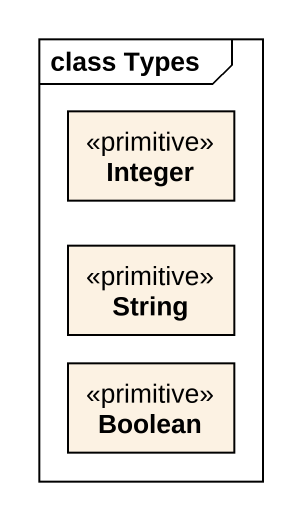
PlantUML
@startuml
mainframe class Types
hide circle
hide empty members
class Integer <<primitive>>
class String <<primitive>>
class Boolean <<primitive>>
@enduml
